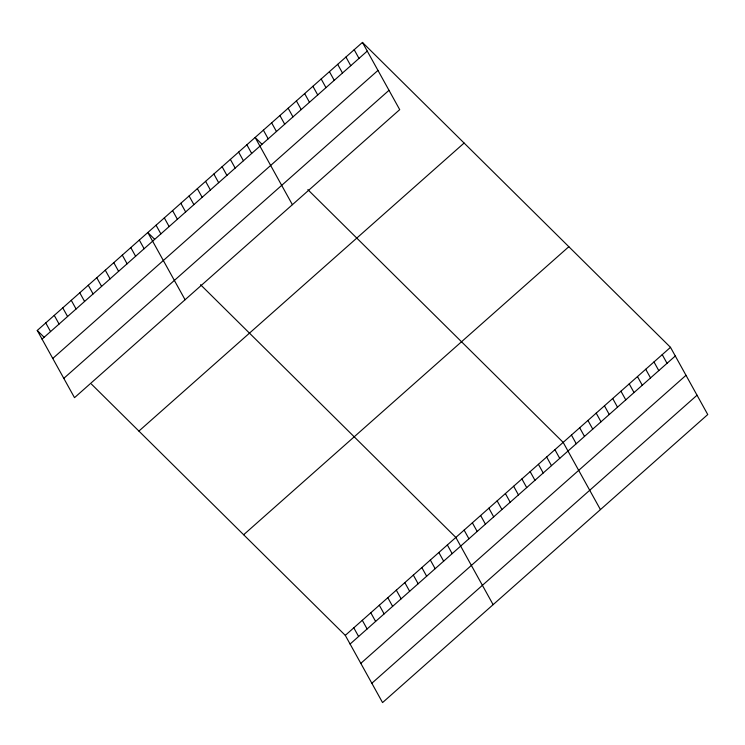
<?xml version="1.0" encoding="UTF-8"?>
<svg xmlns="http://www.w3.org/2000/svg" width="745" height="745" viewBox="0 0 745 745"><rect width="100%" height="100%" fill="white"/><g stroke="black" fill="none" stroke-linecap="round" stroke-linejoin="round"><path stroke-width="1.12" d="M362.442 42.418L399.711 109.636L74.509 397.672L37.25 330.454L362.442 42.418L670.491 347.328L707.75 414.546L382.558 702.582L345.289 635.364L91.467 384.122M42.055 339.124L367.257 51.088M52.765 358.447L377.966 70.412M63.8 378.358L389.002 90.313M138.905 431.076L464.098 143.04M243.643 534.742L568.835 246.707M345.289 635.364L670.491 347.328M350.094 644.034L675.296 355.998M360.813 663.357L686.005 375.312M371.839 683.258L697.041 395.222M261.905 144.176L255.135 137.471L292.394 204.689M307.843 189.64L563.173 442.381L600.433 509.599M154.597 239.229L147.817 232.524L185.077 299.741M200.526 284.692L455.856 537.434L493.115 604.651M37.25 330.454L44.029 337.168M662.231 354.639L667.045 363.309M653.98 361.949L658.785 370.619M645.729 369.259L650.534 377.929M637.469 376.57L642.274 385.24M629.218 383.88L634.023 392.55M620.957 391.2L625.763 399.869M612.707 398.51L617.512 407.18M604.446 405.82L609.252 414.49M596.196 413.13L601.001 421.8M587.935 420.441L592.75 429.111M579.685 427.751L584.49 436.421M571.434 435.061L576.239 443.741M354.192 49.729L358.997 58.399M345.941 57.039L350.746 65.709M554.923 449.691L559.728 458.361M337.681 64.349L342.486 73.019M546.662 457.002L551.468 465.672M329.43 71.669L334.235 80.339M538.411 464.312L543.217 472.982M321.17 78.979L325.975 87.649M530.151 471.622L534.957 480.292M312.919 86.29L317.724 94.96M521.9 478.933L526.706 487.603M304.658 93.6L309.464 102.27M513.64 486.252L518.455 494.922M296.408 100.91L301.213 109.58M505.389 493.562L510.195 502.232M288.157 108.221L292.962 116.891M497.139 500.873L501.944 509.543M279.897 115.531L284.702 124.201M488.878 508.183L493.684 516.853M271.646 122.85L276.451 131.52M480.627 515.493L485.433 524.163M263.385 130.161L268.191 138.831M472.367 522.804L477.173 531.474M464.116 530.114L468.922 538.784M246.874 144.781L251.68 153.451M238.624 152.092L243.429 160.762M447.354 544.968L452.159 553.637M230.363 159.402L235.169 168.072M438.852 552.501L443.657 561.171M222.112 166.722L226.918 175.392M430.34 560.026L435.154 568.696M213.862 174.032L218.667 182.702M421.838 567.56L426.643 576.23M205.601 181.342L210.407 190.012M413.335 575.093L418.141 583.763M197.35 188.653L202.156 197.323M404.833 582.627L409.638 591.297M189.09 195.963L193.896 204.633M396.321 590.161L401.127 598.831M180.839 203.273L185.645 211.943M387.819 597.695L392.624 606.365M172.579 210.584L177.385 219.254M379.317 605.229L384.122 613.899M164.328 217.903L169.134 226.573M156.068 225.214L160.873 233.883M370.805 612.763L375.61 621.432M362.303 620.296L367.108 628.966M139.315 240.058L144.12 248.728M353.8 627.83L358.606 636.5M130.803 247.591L135.609 256.261M122.301 255.125L127.106 263.795M113.799 262.659L118.604 271.329M105.287 270.193L110.102 278.863M96.785 277.727L101.59 286.397M88.282 285.26L93.088 293.93M79.78 292.785L84.585 301.455M71.269 300.319L76.074 308.989M62.766 307.853L67.572 316.523M54.264 315.386L59.069 324.056M45.752 322.92L50.558 331.59"/></g></svg>
